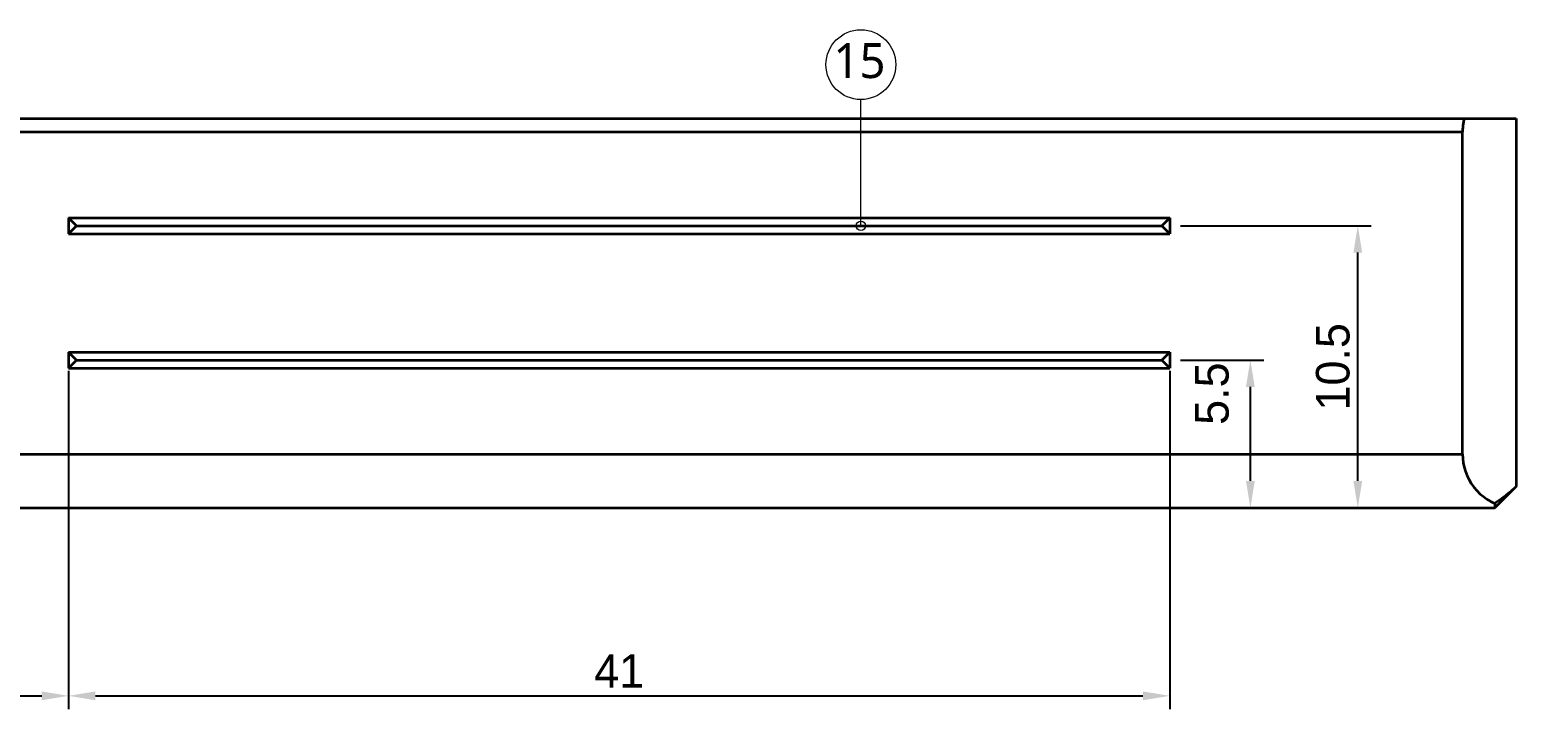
# Model space of a CAD drawing. Header units: millimetres. Extents: x 0 to 420, y 0 to 297.
# Drawn here: x 106.1 to 216.8, y 134 to 184.6 of the extents above; entities that cross this region are included whole.
import ezdxf

# ---------------------------------------------------------------- set-up
doc = ezdxf.new("R2010")
doc.units = ezdxf.units.MM
for name, color, linetype, lineweight in [('DIM', 5, 'Continuous', 13), ('TEXT', 7, 'Continuous', 18), ('VISIBLE', 7, 'Continuous', 35)]:
    doc.layers.add(name, color=color, linetype=linetype, lineweight=lineweight)
doc.styles.add('OpenSans', font='OpenSans-Regular.ttf')
doc.dimstyles.new('AUR', dxfattribs={"dimtxt": 2.5, "dimasz": 2, "dimexe": 1, "dimexo": 0.8, "dimgap": 0.6, "dimtad": 1, "dimdec": 3, "dimlfac": 0.5, "dimdsep": 46, "dimcen": 2.5, "dimclrd": 5, "dimclre": 5, "dimclrt": 7, "dimazin": 3, "dimtfac": 1, "dimtmove": 0, "dimatfit": 3})

msp = doc.modelspace()

# ---------------------------------------------------------------- linework, layer by layer
at = {"layer": 'DIM'}
msp.add_line((168, 170), (168, 179.4), dxfattribs=at)
for centre, radius in [((168, 182), 2.6), ((168, 170), 0.35)]:
    msp.add_circle(centre, radius, dxfattribs=at)
at = {"layer": 'VISIBLE'}
for points in [[(36.4, 178), (212.927, 178)], [(212.927, 178), (212.9096, 177.9299), (212.8935, 177.8596), (212.8786, 177.7889), (212.865, 177.718), (212.8527, 177.6469), (212.8416, 177.5756), (212.8319, 177.504), (212.8234, 177.4323), (212.8163, 177.3605), (212.8104, 177.2885), (212.8059, 177.2165), (212.8026, 177.1444), (212.8007, 177.0722), (212.8, 177)], [(212.927, 178), (216.8, 178)], [(216.8, 178), (216.8, 150.6)], [(36.4, 177), (212.8, 177)], [(212.8, 153), (212.8, 177)], [(109, 170.6), (191, 170.6)], [(109, 170.6), (109, 169.4)], [(109, 170.6), (109.6, 170)], [(191, 170.6), (190.4, 170)], [(191, 170.6), (191, 169.4)], [(109, 169.4), (109.6, 170)], [(109, 169.4), (191, 169.4)], [(109.6, 170), (190.4, 170)], [(191, 169.4), (190.4, 170)], [(109, 160.6), (191, 160.6)], [(109, 160.6), (109, 159.4)], [(109, 160.6), (109.6, 160)], [(191, 160.6), (190.4, 160)], [(191, 160.6), (191, 159.4)], [(109, 159.4), (109.6, 160)], [(109, 159.4), (191, 159.4)], [(109.6, 160), (190.4, 160)], [(191, 159.4), (190.4, 160)], [(36.4, 153), (212.8, 153)], [(212.8, 153), (212.8137, 152.6692), (212.8547, 152.3406), (212.9228, 152.0165), (213.0174, 151.6992), (213.138, 151.3908), (213.2836, 151.0934), (213.4534, 150.8091), (213.646, 150.5398), (213.8603, 150.2874), (214.0948, 150.0535), (214.3477, 149.8399), (214.6175, 149.6479), (214.9023, 149.4788), (215.2, 149.3339)], [(215.2, 149), (216.8, 150.6)], [(215.2, 149), (216.8, 150.6)], [(216.8, 150.6), (216.7079, 150.5096), (216.6123, 150.4191), (216.5134, 150.3287), (216.411, 150.2383), (216.3052, 150.1478), (216.1961, 150.0574), (216.0835, 149.967), (215.9675, 149.8765), (215.8481, 149.7861), (215.7253, 149.6957), (215.5991, 149.6052), (215.4695, 149.5148), (215.3364, 149.4244), (215.2, 149.3339)], [(36.4, 149), (215.2, 149)], [(215.2, 149.3339), (215.2, 149.2885), (215.2, 149.2463), (215.2, 149.2073), (215.2, 149.1716), (215.2, 149.1392), (215.2, 149.1101), (215.2, 149.0844), (215.2, 149.062), (215.2, 149.0431), (215.2, 149.0276), (215.2, 149.0155), (215.2, 149.0069), (215.2, 149.0017), (215.2, 149)]]:
    msp.add_lwpolyline(points, dxfattribs=at)

# ---------------------------------------------------------------- texts
at = {"layer": 'TEXT', "style": 'OpenSans'}
msp.add_text('15', height=2.6, dxfattribs=at).set_placement((165.959, 181))

# ---------------------------------------------------------------- dimensions: what is measured, and where the dimension line sits
at = {"layer": 'DIM'}
msp.add_linear_dim(base=(205, 149), p1=(191, 149), p2=(191, 170), angle=90, dimstyle='AUR', dxfattribs=at).render()
for base, p1, p2 in [((28, 135), (28, 160), (109, 160)), ((109, 135), (109, 160), (191, 160))]:
    msp.add_linear_dim(base=base, p1=p1, p2=p2, dimstyle='AUR', dxfattribs=at).render()
msp.add_linear_dim(base=(197, 149), p1=(191, 149), p2=(191, 160), angle=90, location=(194.15, 157.5), dimstyle='AUR', override={"dimtmove": 2}, dxfattribs=at).render()

doc.saveas('drawing.dxf')
